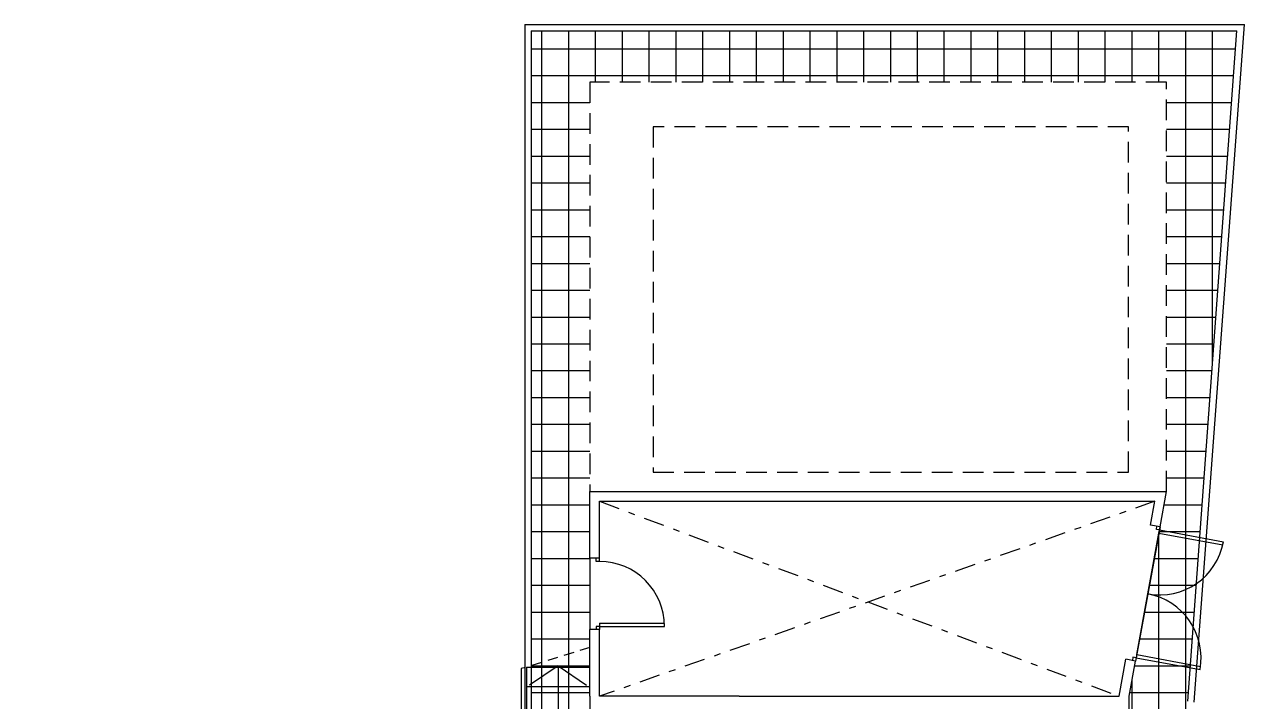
# Model space of a CAD drawing. Extents: x 99.2 to 143, y 99.3 to 125.4.
# Drawn here: x 99.35 to 118.13, y 115.02 to 125.44 of the extents above; entities that cross this region are included whole.
import ezdxf

# ---------------------------------------------------------------- set-up
doc = ezdxf.new("R2010")
doc.units = 0
doc.header["$LTSCALE"] = 0.025
for name, pattern in [('TRAZO_Y_PUNTO', [25.4, 12.7, -6.35, 0, -6.35]), ('TRAZOS', [19.05, 12.7, -6.35]), ('TRAZOS2', [9.525, 6.35, -3.175])]:
    doc.linetypes.add(name, pattern=pattern)
for name, color, linetype in [('ACERA', 2, 'CONTINUOUS'), ('CARPINTERIA', 3, 'CONTINUOUS'), ('ESCALERA', 3, 'CONTINUOUS'), ('OBRA', 4, 'CONTINUOUS')]:
    doc.layers.add(name, color=color, linetype=linetype)

msp = doc.modelspace()

# ---------------------------------------------------------------- hatches: boundary and pattern name
at = {"layer": 'ACERA'}
h = msp.add_hatch(dxfattribs=at)
h.set_pattern_fill('ANSI37', color=8, scale=0.13, angle=45, style=0)
h.paths.add_polyline_path([(113.45, 110.9), (113.65, 110.9), (113.65, 111.8), (113.6, 111.8), (112.55, 111.8), (112.55, 111.65), (112.55, 110.469), (112.6, 110.469), (112.6, 109.069), (112.55, 109.069), (112.55, 102.65), (112.25, 102.65), (109.55, 102.65), (109.25, 102.65), (106.675, 102.65), (106.675, 102.6), (105.275, 102.6), (105.275, 102.65), (102.35, 102.65), (100.95, 102.65), (100.25, 102.65), (100.25, 102.95), (100.25, 111.95), (100.55, 111.95), (105.85, 111.95), (105.85, 112), (107.25, 112), (107.25, 111.95), (108.05, 111.95), (108.05, 115.1), (108.05, 118.25), (108.05, 124.55), (116.927, 124.55), (116.927, 118.25), (116.828, 117.708), (116.819, 117.659), (117.436, 117.545), (118.007, 125.338), (107.15, 125.338), (107.15, 112.85), (99.35, 112.85), (99.35, 101.75), (113.45, 101.75)])
h.paths.add_polyline_path([(117.25, 115.005), (117.289, 115.539), (116.458, 115.691), (116.449, 115.642), (116.35, 115.1), (116.35, 111.8), (115.7, 111.8), (115.65, 111.8), (115.65, 110.9), (117.25, 110.9)], flags=17)
h.paths.add_polyline_path([(115.6, 111.8), (114.65, 111.8, 0.287492), (115.214, 110.9), (115.6, 110.9)], flags=17)
h.paths.add_polyline_path([(114.65, 111.8, -0.287492), (114.086, 110.9), (115.214, 110.9, -0.287492)], flags=17)
h.paths.add_polyline_path([(114.65, 111.8), (113.7, 111.8), (113.7, 110.9), (114.086, 110.9, 0.287492)], flags=17)
h.paths.add_polyline_path([(116.639, 116.675), (116.467, 115.741), (117.293, 115.589), (117.336, 116.172, 0.225854)], flags=17)
h.paths.add_polyline_path([(117.433, 117.495), (116.81, 117.609), (116.639, 116.675, 0.197958), (117.384, 116.833)], flags=17)
h.paths.add_polyline_path([(117.384, 116.833, -0.197958), (116.639, 116.675, -0.225854), (117.336, 116.172)], flags=17)
h.paths.add_polyline_path([(116.467, 115.741), (116.458, 115.691), (117.289, 115.539), (117.293, 115.589)], flags=17)
h.paths.add_polyline_path([(116.819, 117.659), (116.81, 117.609), (117.433, 117.495), (117.436, 117.545)], flags=16)
h.paths.add_polyline_path([(115.65, 111.8), (115.6, 111.8), (115.6, 110.9), (115.65, 110.9)], flags=17)
h.paths.add_polyline_path([(113.7, 111.8), (113.65, 111.8), (113.65, 110.9), (113.7, 110.9)], flags=17)

# ---------------------------------------------------------------- linework, layer by layer
for p, q in [((107.05, 125.438), (118.127, 125.438)), ((107.05, 125.438), (107.05, 112.95)), ((117.35, 115.009), (118.127, 125.438)), ((107.15, 125.338), (118.007, 125.338)), ((117.252, 115.027), (118.007, 125.338))]:
    msp.add_line(p, q, dxfattribs=at)
at = {"layer": 'ACERA', "color": 9}
for p, q in [((116.828, 117.708), (116.449, 115.642)), ((108.05, 117.225), (108.05, 116.125))]:
    msp.add_line(p, q, dxfattribs=at)
at = {"layer": 'ACERA'}
msp.add_lwpolyline([(107.15, 125.338), (107.15, 112.85), (99.35, 112.85), (99.35, 101.75), (113.45, 101.75), (113.45, 110.9), (117.25, 110.9)], dxfattribs=at)
at = {"layer": 'CARPINTERIA'}
for p, q in [((116.467, 115.741), (116.81, 117.609)), ((116.77, 117.668), (116.779, 117.717)), ((116.819, 117.659), (116.77, 117.668)), ((116.81, 117.609), (116.819, 117.659)), ((116.81, 117.609), (117.794, 117.429)), ((116.819, 117.659), (116.828, 117.708)), ((116.819, 117.659), (117.803, 117.478)), ((108.15, 117.175), (108.15, 117.225)), ((108.2, 117.175), (108.15, 117.175)), ((108.2, 117.175), (108.2, 117.225)), ((108.2, 116.175), (108.15, 116.175)), ((108.15, 116.175), (108.15, 116.125)), ((108.2, 116.225), (109.2, 116.225)), ((108.2, 116.225), (108.2, 116.175)), ((108.2, 116.175), (109.2, 116.175)), ((108.2, 116.175), (108.2, 116.125)), ((116.409, 115.7), (116.4, 115.651)), ((116.458, 115.691), (116.409, 115.7)), ((116.458, 115.691), (116.449, 115.642)), ((116.467, 115.741), (116.458, 115.691)), ((116.458, 115.691), (117.442, 115.511)), ((116.467, 115.741), (117.451, 115.56))]:
    msp.add_line(p, q, dxfattribs=at)
for centre, start, end in [((116.819, 117.659), 259.6111, 349.6111), ((108.2, 116.175), 0, 90), ((116.458, 115.691), 349.6111, 79.6111)]:
    msp.add_arc(centre, 1, start, end, dxfattribs=at)
at = {"layer": 'ESCALERA', "linetype": 'TRAZOS2'}
msp.add_line((108.05, 115.85), (106.995, 115.525), dxfattribs=at)
at = {"layer": 'ESCALERA'}
for p, q in [((106.995, 115.525), (106.995, 113.75)), ((107.075, 115.55), (107.075, 113.75)), ((107.075, 115.55), (108.05, 115.55)), ((107.562, 115.57), (107.125, 115.27)), ((107.562, 115.57), (108, 115.27)), ((107.562, 115.55), (107.562, 113.75)), ((107.075, 115.25), (108.05, 115.25))]:
    msp.add_line(p, q, dxfattribs=at)
at = {"layer": 'OBRA'}
for p, q in [((108.05, 118.25), (116.927, 118.25)), ((108.05, 117.225), (108.05, 118.25)), ((116.828, 117.708), (116.927, 118.25)), ((108.2, 118.1), (116.748, 118.1)), ((108.2, 117.225), (108.2, 118.1)), ((116.681, 117.735), (116.748, 118.1)), ((116.828, 117.708), (116.681, 117.735)), ((108.2, 117.225), (108.05, 117.225)), ((108.05, 115.1), (108.05, 116.125)), ((108.2, 116.125), (108.05, 116.125)), ((108.2, 115.1), (108.2, 116.125)), ((116.198, 115.1), (116.302, 115.669)), ((116.449, 115.642), (116.302, 115.669)), ((116.35, 115.1), (116.449, 115.642)), ((108.05, 115.1), (108.05, 111.95)), ((110.35, 115.1), (108.2, 115.1)), ((110.35, 115.1), (116.198, 115.1)), ((116.35, 111.8), (116.35, 115.1))]:
    msp.add_line(p, q, dxfattribs=at)
at = {"layer": 'OBRA', "color": 3, "linetype": 'TRAZO_Y_PUNTO'}
for p, q in [((116.748, 118.1), (108.2, 115.1)), ((108.2, 118.1), (116.198, 115.1))]:
    msp.add_line(p, q, dxfattribs=at)
at = {"layer": 'OBRA', "color": 7, "linetype": 'TRAZOS'}
for points in [[(108.05, 118.25), (116.927, 118.25), (116.927, 124.55), (108.05, 124.55)], [(109.027, 118.55), (116.341, 118.55), (116.341, 123.86), (109.027, 123.86)]]:
    msp.add_lwpolyline(points, close=True, dxfattribs=at)

doc.saveas('drawing.dxf')
